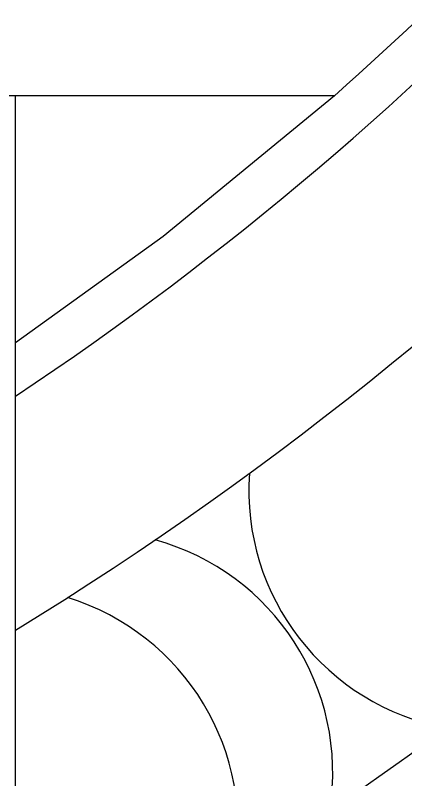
# Model space of a CAD drawing. Header units: millimetres. Extents: x 2 to 1187, y 2 to 839.
# Drawn here: x 653.92 to 658.76, y 451.94 to 461.44 of the extents above; entities that cross this region are included whole.
import ezdxf

# ---------------------------------------------------------------- set-up
doc = ezdxf.new("R2010")
doc.units = ezdxf.units.MM

msp = doc.modelspace()

# ---------------------------------------------------------------- linework, layer by layer
at = {"color": 7, "linetype": 'Continuous', "lineweight": 25}
for p, q in [((657.8779, 460.4434), (653.0008, 460.4434)), ((653.9204, 449.9434), (653.9204, 460.4434))]:
    msp.add_line(p, q, dxfattribs=at)
at = {"color": 7, "linetype": 'Continuous', "lineweight": 25, "flags": 128}
msp.add_lwpolyline([(657.8779, 460.4434), (655.7519, 458.6948), (653.9204, 457.3715)], dxfattribs=at)
at = {"color": 7, "linetype": 'Continuous', "lineweight": 25}
for centre, radius, start, end in [((631.4204, 490.4434), 40, 311.40961, 329.98114), ((631.4203, 490.4435), 40.5501, 303.70183, 330.2037), ((631.4203, 490.4435), 43.0002, 301.55096, 332.01138), ((631.4203, 490.4436), 47.0002, 300.12313, 324.45883), ((631.4203, 490.4436), 48.0002, 300.05955, 322.82048), ((631.4205, 490.4434), 49.9999, 298.7229, 319.89603), ((659.8162, 455.5338), 3, 175.87533, 259.52714), ((654.8572, 452.0283), 3, 350.98499, 74.63746), ((653.6829, 451.3361), 3, 349.24926, 72.90161)]:
    msp.add_arc(centre, radius, start, end, dxfattribs=at)

doc.saveas('drawing.dxf')
